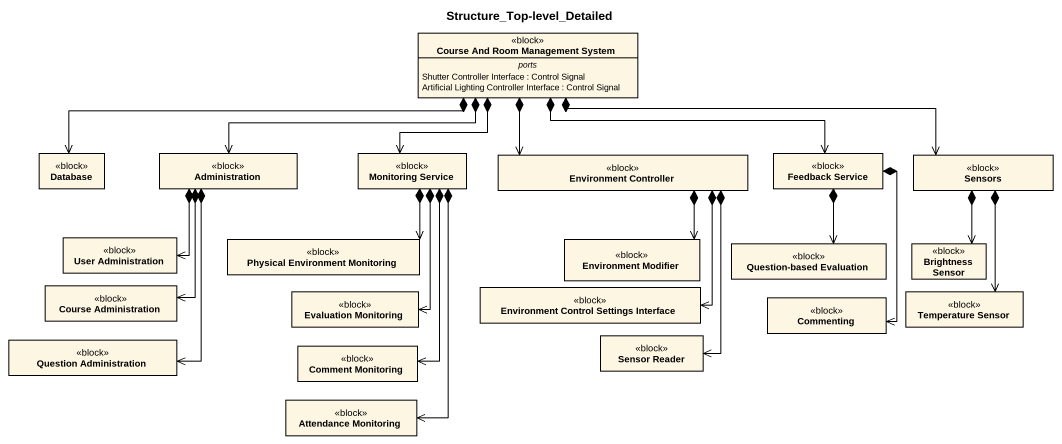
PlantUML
@startuml
title Structure_Top-level_Detailed
hide circle
hide empty members
class "Course And Room Management System" as Course_And_Room_Management <<block>> {
  -- ports --
  Shutter Controller Interface : Control Signal
  Artificial Lighting Controller Interface : Control Signal
}
class "Database" as Database_ <<block>>
class Administration <<block>>
class "Monitoring Service" as Monitoring_Service <<block>>
class "Feedback Service" as Feedback_Service <<block>>
class "Environment Controller" as Environment_Controller <<block>>
class Sensors <<block>>
class "User Administration" as User_Administration <<block>>
class "Physical Environment Monitoring" as Physical_Environment <<block>>
class "Environment Modifier" as Environment_Modifier <<block>>
class "Question-based Evaluation" as Question_based_Evaluation <<block>>
class "Brightness Sensor" as Brightness_Sensor <<block>>
class "Course Administration" as Course_Administration <<block>>
class "Evaluation Monitoring" as Evaluation_Monitoring <<block>>
class "Environment Control Settings Interface" as Environment_Control <<block>>
class Commenting <<block>>
class "Temperature Sensor" as Temperature_Sensor <<block>>
class "Question Administration" as Question_Administration <<block>>
class "Comment Monitoring" as Comment_Monitoring <<block>>
class "Sensor Reader" as Sensor_Reader <<block>>
class "Attendance Monitoring" as Attendance_Monitoring <<block>>
Course_And_Room_Management *-left-> Database_
Course_And_Room_Management *-left-> Administration
Course_And_Room_Management *--> Monitoring_Service
Course_And_Room_Management *-right-> Feedback_Service
Course_And_Room_Management *--> Environment_Controller
Course_And_Room_Management *-right-> Sensors
Administration *--> User_Administration
Administration *--> Course_Administration
Administration *--> Question_Administration
Monitoring_Service *--> Physical_Environment
Monitoring_Service *--> Evaluation_Monitoring
Monitoring_Service *--> Comment_Monitoring
Monitoring_Service *--> Attendance_Monitoring
Feedback_Service *--> Question_based_Evaluation
Feedback_Service *--> Commenting
Environment_Controller *--> Environment_Modifier
Environment_Controller *--> Environment_Control
Environment_Controller *--> Sensor_Reader
Sensors *--> Brightness_Sensor
Sensors *--> Temperature_Sensor
@enduml
